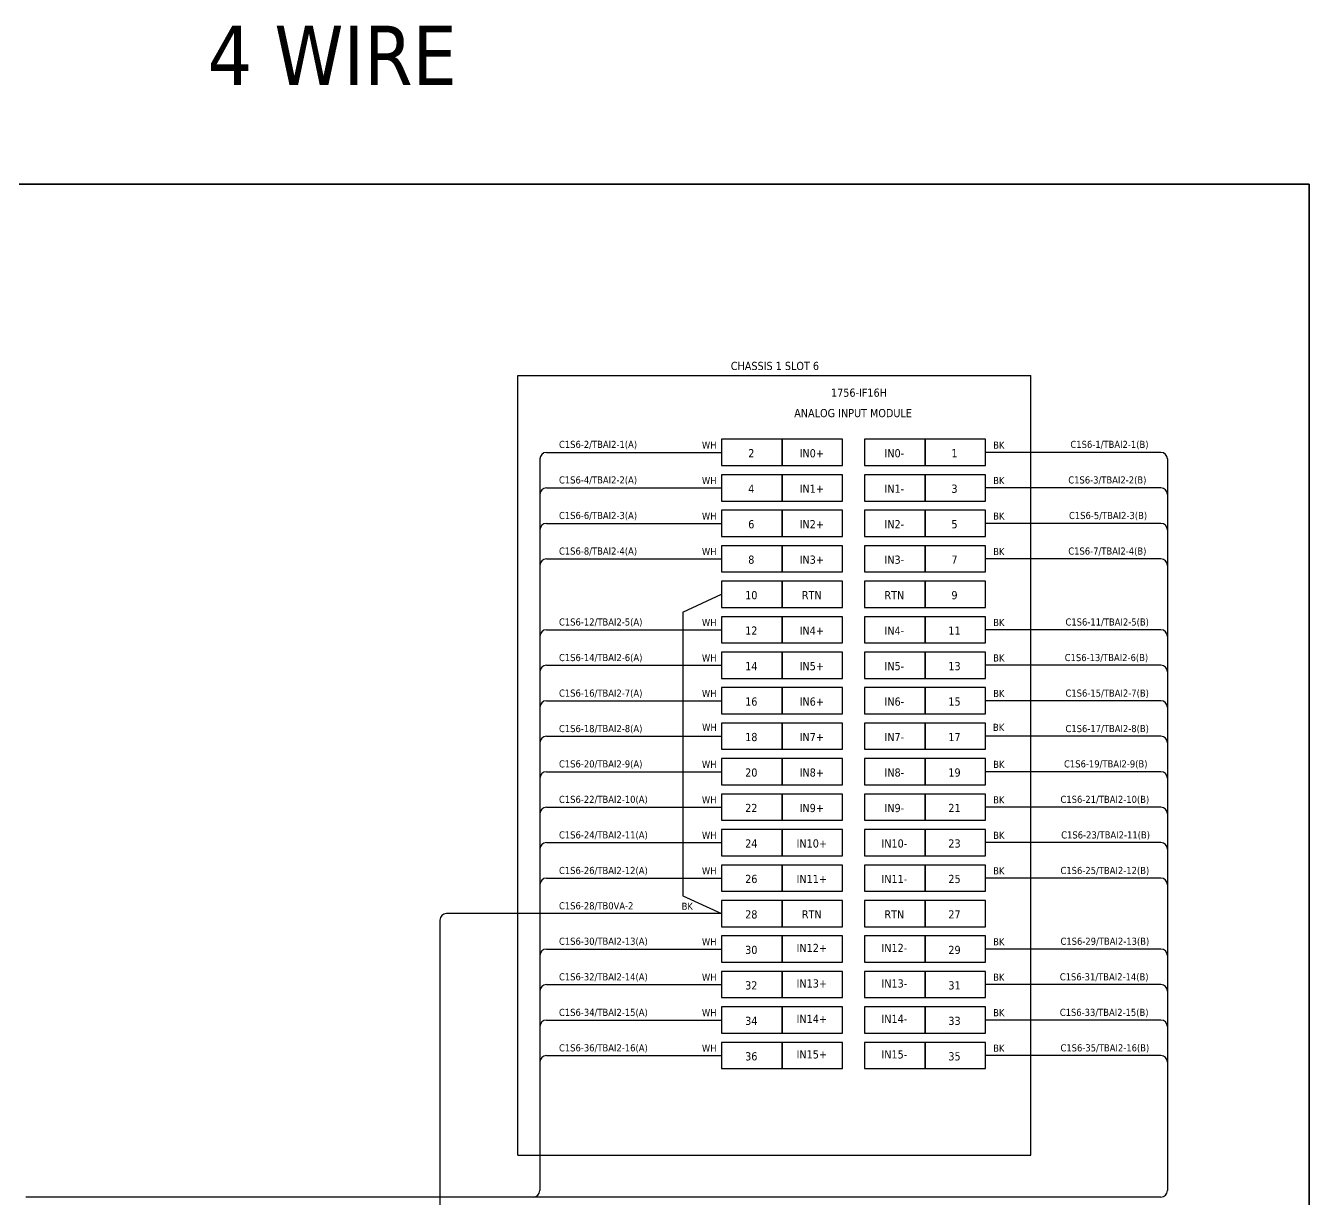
# Model space of a CAD drawing. Header units: millimetres. Extents: x 0 to 1792788, y -13 to 262234.
# Drawn here: x 611369 to 666411, y 209724 to 259989 of the extents above; entities that cross this region are included whole.
import ezdxf
from ezdxf.enums import TextEntityAlignment as Align

# ---------------------------------------------------------------- set-up
doc = ezdxf.new("R2010")
doc.units = ezdxf.units.MM
for name, color, linetype, lineweight in [('ASHADE', 7, 'Continuous', 25), ('HELPPOINT', 7, 'Continuous', 25), ('IE-EQUIP', 253, 'Continuous', 25), ('IE-WIRE', 7, 'Continuous', 25)]:
    doc.layers.add(name, color=color, linetype=linetype, lineweight=lineweight)
doc.styles.add('Tahoma', font='')
doc.styles.get('Tahoma').set_extended_font_data('Tahoma')

# ---------------------------------------------------------------- blocks, each defined once
blk = doc.blocks.new('TPA')
at = {"layer": 'HELPPOINT', "color": 4, "lineweight": 35, "ltscale": 25.4}
for p, q in [((14292753, 12827491), (14405128, 12827491)), ((14292753, 12827491), (14405128, 12827491)), ((14405128, 12827491), (14405128, 12749437)), ((14405128, 12827491), (14405128, 12749437))]:
    blk.add_line(p, q, dxfattribs=at)

msp = doc.modelspace()

# ---------------------------------------------------------------- linework, layer by layer
at = {"color": 4, "ltscale": 25.4}
for p, q in [((633696, 241697), (641211, 241697)), ((633415, 241416), (633415, 210061)), ((633696, 240176), (641211, 240176)), ((633696, 238655), (641211, 238655)), ((633696, 237135), (641211, 237135)), ((633696, 234094), (641211, 234094)), ((633696, 232573), (641211, 232573)), ((633696, 231052), (641211, 231052)), ((633696, 229532), (641211, 229532)), ((633696, 228011), (641211, 228011)), ((633696, 226491), (641211, 226491)), ((633696, 224970), (641211, 224970)), ((633696, 223449), (641211, 223449)), ((633696, 220408), (641211, 220408)), ((633696, 218887), (641211, 218887)), ((633696, 217367), (641211, 217367)), ((633696, 215846), (641211, 215846)), ((660044, 209780), (611369, 209780))]:
    msp.add_line(p, q, dxfattribs=at)
at = {"color": 7, "ltscale": 25.4}
for p, q in [((660044, 241697), (652529, 241697)), ((660325, 241416), (660325, 210061)), ((660044, 240176), (652529, 240176)), ((660044, 238655), (652529, 238655)), ((660044, 237135), (652529, 237135)), ((660044, 234094), (652529, 234094)), ((660044, 232573), (652529, 232573)), ((660044, 231052), (652529, 231052)), ((660044, 229532), (652529, 229532)), ((660044, 228011), (652529, 228011)), ((660044, 226491), (652529, 226491)), ((660044, 224970), (652529, 224970)), ((660044, 223449), (652529, 223449)), ((660044, 220408), (652529, 220408)), ((660044, 218887), (652529, 218887)), ((660044, 217367), (652529, 217367)), ((660044, 215846), (652529, 215846))]:
    msp.add_line(p, q, dxfattribs=at)
at = {"ltscale": 25.4}
for p, q in [((639544, 234844), (641211, 235614)), ((639544, 234844), (639544, 222697)), ((639544, 222697), (641211, 221929))]:
    msp.add_line(p, q, dxfattribs=at)
at = {"color": 4, "ltscale": 25.4}
for centre, start, end in [((633696, 241416), 90, 180), ((633696, 239895), 90, 180), ((633696, 238374), 90, 180), ((633696, 236854), 90, 180), ((633696, 233813), 90, 180), ((633696, 232292), 90, 180), ((633696, 230771), 90, 180), ((633696, 229251), 90, 180), ((633696, 227730), 90, 180), ((633696, 226209), 90, 180), ((633696, 224689), 90, 180), ((633696, 223168), 90, 180), ((633696, 220127), 90, 180), ((633696, 218606), 90, 180), ((633696, 217086), 90, 180), ((633696, 215565), 90, 180), ((633134, 210061), 270, 0)]:
    msp.add_arc(centre, 281, start, end, dxfattribs=at)
at = {"color": 7, "ltscale": 25.4}
for centre, start, end in [((660044, 241416), 0, 90), ((660044, 239895), 0, 90), ((660044, 238374), 0, 90), ((660044, 236854), 0, 90), ((660044, 233813), 0, 90), ((660044, 232292), 0, 90), ((660044, 230771), 0, 90), ((660044, 229251), 0, 90), ((660044, 227730), 0, 90), ((660044, 226209), 0, 90), ((660044, 224689), 0, 90), ((660044, 223168), 0, 90), ((660044, 220127), 0, 90), ((660044, 218606), 0, 90), ((660044, 217086), 0, 90), ((660044, 215565), 0, 90), ((660044, 210061), 270, 0)]:
    msp.add_arc(centre, 281, start, end, dxfattribs=at)
at = {"layer": 'ASHADE', "color": 7, "linetype": 'Continuous', "ltscale": 4762.5}
for p, q in [((632475, 211568), (632475, 244997)), ((632475, 244997), (654466, 244997)), ((654466, 211568), (654466, 244997)), ((632475, 211568), (654466, 211568))]:
    msp.add_line(p, q, dxfattribs=at)
at = {"layer": 'IE-EQUIP', "linetype": 'Continuous', "ltscale": 25.4}
for points in [[(641211, 241134), (643804, 241134), (643804, 242259), (641211, 242259)], [(643804, 241134), (646397, 241134), (646397, 242259), (643804, 242259)], [(647343, 241134), (649936, 241134), (649936, 242259), (647343, 242259)], [(649936, 241134), (652529, 241134), (652529, 242259), (649936, 242259)], [(641211, 239614), (643804, 239614), (643804, 240738), (641211, 240738)], [(643804, 239614), (646397, 239614), (646397, 240738), (643804, 240738)], [(647343, 239614), (649936, 239614), (649936, 240738), (647343, 240738)], [(649936, 239614), (652529, 239614), (652529, 240738), (649936, 240738)], [(641211, 238093), (643804, 238093), (643804, 239218), (641211, 239218)], [(643804, 238093), (646397, 238093), (646397, 239218), (643804, 239218)], [(647343, 238093), (649936, 238093), (649936, 239218), (647343, 239218)], [(649936, 238093), (652529, 238093), (652529, 239218), (649936, 239218)], [(641211, 236573), (643804, 236573), (643804, 237697), (641211, 237697)], [(643804, 236573), (646397, 236573), (646397, 237697), (643804, 237697)], [(647343, 236573), (649936, 236573), (649936, 237697), (647343, 237697)], [(649936, 236573), (652529, 236573), (652529, 237697), (649936, 237697)], [(641211, 235052), (643804, 235052), (643804, 236176), (641211, 236176)], [(643804, 235052), (646397, 235052), (646397, 236176), (643804, 236176)], [(647343, 235052), (649936, 235052), (649936, 236176), (647343, 236176)], [(649936, 235052), (652529, 235052), (652529, 236176), (649936, 236176)], [(641211, 233531), (643804, 233531), (643804, 234656), (641211, 234656)], [(643804, 233531), (646397, 233531), (646397, 234656), (643804, 234656)], [(647343, 233531), (649936, 233531), (649936, 234656), (647343, 234656)], [(649936, 233531), (652529, 233531), (652529, 234656), (649936, 234656)], [(641211, 232011), (643804, 232011), (643804, 233135), (641211, 233135)], [(643804, 232011), (646397, 232011), (646397, 233135), (643804, 233135)], [(647343, 232011), (649936, 232011), (649936, 233135), (647343, 233135)], [(649936, 232011), (652529, 232011), (652529, 233135), (649936, 233135)], [(641211, 230490), (643804, 230490), (643804, 231615), (641211, 231615)], [(643804, 230490), (646397, 230490), (646397, 231615), (643804, 231615)], [(647343, 230490), (649936, 230490), (649936, 231615), (647343, 231615)], [(649936, 230490), (652529, 230490), (652529, 231615), (649936, 231615)], [(641211, 228970), (643804, 228970), (643804, 230094), (641211, 230094)], [(643804, 228970), (646397, 228970), (646397, 230094), (643804, 230094)], [(647343, 228970), (649936, 228970), (649936, 230094), (647343, 230094)], [(649936, 228970), (652529, 228970), (652529, 230094), (649936, 230094)], [(641211, 227449), (643804, 227449), (643804, 228573), (641211, 228573)], [(643804, 227449), (646397, 227449), (646397, 228573), (643804, 228573)], [(647343, 227449), (649936, 227449), (649936, 228573), (647343, 228573)], [(649936, 227449), (652529, 227449), (652529, 228573), (649936, 228573)], [(641211, 225928), (643804, 225928), (643804, 227053), (641211, 227053)], [(643804, 225928), (646397, 225928), (646397, 227053), (643804, 227053)], [(647343, 225928), (649936, 225928), (649936, 227053), (647343, 227053)], [(649936, 225928), (652529, 225928), (652529, 227053), (649936, 227053)], [(641211, 224408), (643804, 224408), (643804, 225532), (641211, 225532)], [(643804, 224408), (646397, 224408), (646397, 225532), (643804, 225532)], [(647343, 224408), (649936, 224408), (649936, 225532), (647343, 225532)], [(649936, 224408), (652529, 224408), (652529, 225532), (649936, 225532)], [(641211, 222887), (643804, 222887), (643804, 224011), (641211, 224011)], [(643804, 222887), (646397, 222887), (646397, 224011), (643804, 224011)], [(647343, 222887), (649936, 222887), (649936, 224011), (647343, 224011)], [(649936, 222887), (652529, 222887), (652529, 224011), (649936, 224011)], [(641211, 221367), (643804, 221367), (643804, 222491), (641211, 222491)], [(643804, 221367), (646397, 221367), (646397, 222491), (643804, 222491)], [(647343, 221367), (649936, 221367), (649936, 222491), (647343, 222491)], [(649936, 221367), (652529, 221367), (652529, 222491), (649936, 222491)], [(641211, 219846), (643804, 219846), (643804, 220970), (641211, 220970)], [(643804, 219846), (646397, 219846), (646397, 220970), (643804, 220970)], [(647343, 219846), (649936, 219846), (649936, 220970), (647343, 220970)], [(649936, 219846), (652529, 219846), (652529, 220970), (649936, 220970)], [(641211, 218325), (643804, 218325), (643804, 219450), (641211, 219450)], [(643804, 218325), (646397, 218325), (646397, 219450), (643804, 219450)], [(647343, 218325), (649936, 218325), (649936, 219450), (647343, 219450)], [(649936, 218325), (652529, 218325), (652529, 219450), (649936, 219450)], [(641211, 216805), (643804, 216805), (643804, 217929), (641211, 217929)], [(643804, 216805), (646397, 216805), (646397, 217929), (643804, 217929)], [(647343, 216805), (649936, 216805), (649936, 217929), (647343, 217929)], [(649936, 216805), (652529, 216805), (652529, 217929), (649936, 217929)], [(641211, 215284), (643804, 215284), (643804, 216408), (641211, 216408)], [(643804, 215284), (646397, 215284), (646397, 216408), (643804, 216408)], [(647343, 215284), (649936, 215284), (649936, 216408), (647343, 216408)], [(649936, 215284), (652529, 215284), (652529, 216408), (649936, 216408)]]:
    msp.add_lwpolyline(points, close=True, dxfattribs=at)
at = {"layer": 'IE-WIRE', "color": 7, "ltscale": 25.4}
for p, q in [((641211, 221929), (629411, 221929)), ((629130, 221648), (629130, 203860))]:
    msp.add_line(p, q, dxfattribs=at)
msp.add_arc((629411, 221648), 281, 90, 180, dxfattribs=at)

# ---------------------------------------------------------------- block references
at = {"xscale": 0.8800000000046566, "yscale": 0.8800000000046566, "zscale": 0.8800000000046566}
msp.add_blockref('TPA', (-12010102, -11034999), dxfattribs=at)

# ---------------------------------------------------------------- texts
at = {"color": 7, "style": 'Tahoma'}
for s, height, p in [('4 WIRE', 2540, (619174, 257449)), ('C1S6-1/TBAI2-1(B)', 304.8, (656167, 241889)), ('BK', 304.8, (652856, 241858)), ('BK', 304.8, (652856, 240337)), ('C1S6-3/TBAI2-2(B)', 304.8, (656075, 240365)), ('BK', 304.8, (652856, 238816)), ('C1S6-5/TBAI2-3(B)', 304.8, (656106, 238841)), ('BK', 304.8, (652856, 237296)), ('C1S6-7/TBAI2-4(B)', 304.8, (656075, 237317)), ('BK', 304.8, (652856, 234255)), ('C1S6-11/TBAI2-5(B)', 304.8, (655954, 234276)), ('BK', 304.8, (652856, 232734)), ('C1S6-13/TBAI2-6(B)', 304.8, (655923, 232752)), ('BK', 304.8, (652856, 231213)), ('C1S6-15/TBAI2-7(B)', 304.8, (655954, 231228)), ('BK', 304.8, (652847, 229758)), ('C1S6-17/TBAI2-8(B)', 304.8, (655954, 229707)), ('BK', 304.8, (652856, 228172)), ('C1S6-19/TBAI2-9(B)', 304.8, (655893, 228194)), ('BK', 304.8, (652856, 226651)), ('C1S6-21/TBAI2-10(B)', 304.8, (655740, 226673)), ('BK', 304.8, (652856, 225131)), ('C1S6-23/TBAI2-11(B)', 304.8, (655771, 225149)), ('BK', 304.8, (652856, 223610)), ('C1S6-25/TBAI2-12(B)', 304.8, (655740, 223625)), ('C1S6-28/TB0VA-2', 304.8, (634237, 222111)), ('BK', 304.8, (639497, 222090)), ('BK', 304.8, (652856, 220569)), ('C1S6-29/TBAI2-13(B)', 304.8, (655740, 220591)), ('BK', 304.8, (652856, 219048)), ('C1S6-31/TBAI2-14(B)', 304.8, (655710, 219067)), ('BK', 304.8, (652856, 217528)), ('C1S6-33/TBAI2-15(B)', 304.8, (655710, 217543)), ('C1S6-35/TBAI2-16(B)', 304.8, (655740, 216022)), ('BK', 304.8, (652856, 216007))]:
    msp.add_text(s, height=height, dxfattribs=at).set_placement(p)
at = {"color": 2, "style": 'Tahoma'}
for s, height, p in [('CHASSIS 1 SLOT 6', 350.52, (643496, 245405)), ('1756-IF16H', 350.5, (647099, 244258)), ('ANALOG INPUT MODULE', 350.52, (646846, 243383)), ('2', 351, (642483, 241662)), ('IN0+', 350.5, (645076, 241662)), ('IN0-', 350.5, (648615, 241662)), ('1', 351, (651196, 241662)), ('4', 351, (642483, 240141)), ('IN1+', 350.5, (645076, 240141)), ('IN1-', 350.5, (648615, 240141)), ('3', 351, (651196, 240141)), ('6', 351, (642483, 238620)), ('IN2+', 350.5, (645076, 238620)), ('IN2-', 350.5, (648615, 238620)), ('5', 351, (651196, 238620)), ('8', 351, (642483, 237100)), ('IN3+', 350.5, (645076, 237100)), ('IN3-', 350.5, (648615, 237100)), ('7', 351, (651196, 237100)), ('10', 350.5, (642483, 235579)), ('RTN', 350.5, (645076, 235579)), ('RTN', 350.5, (648615, 235579)), ('9', 351, (651196, 235579)), ('12', 350.5, (642483, 234059)), ('IN4+', 350.5, (645076, 234059)), ('IN4-', 350.5, (648615, 234059)), ('11', 350.5, (651196, 234059)), ('14', 350.5, (642483, 232538)), ('IN5+', 350.5, (645076, 232538)), ('IN5-', 350.5, (648615, 232538)), ('13', 350.5, (651196, 232538)), ('16', 350.5, (642483, 231017)), ('IN6+', 350.5, (645076, 231017)), ('IN6-', 350.5, (648615, 231017)), ('15', 350.5, (651196, 231017)), ('18', 350.5, (642483, 229497)), ('IN7+', 350.5, (645076, 229497)), ('IN7-', 350.5, (648615, 229497)), ('17', 350.5, (651196, 229497)), ('20', 350.5, (642483, 227976)), ('IN8+', 350.5, (645076, 227976)), ('IN8-', 350.5, (648615, 227976)), ('19', 350.5, (651196, 227976)), ('22', 350.5, (642483, 226455)), ('IN9+', 350.5, (645076, 226455)), ('IN9-', 350.5, (648615, 226455)), ('21', 350.5, (651196, 226455)), ('24', 350.5, (642483, 224935)), ('IN10+', 350.5, (645076, 224935)), ('IN10-', 350.5, (648615, 224935)), ('23', 350.5, (651196, 224935)), ('26', 350.5, (642483, 223414)), ('IN11+', 350.5, (645076, 223414)), ('IN11-', 350.5, (648615, 223414)), ('25', 350.5, (651196, 223414)), ('28', 350.5, (642483, 221894)), ('RTN', 350.5, (645076, 221894)), ('RTN', 350.5, (648615, 221894)), ('27', 350.5, (651196, 221894)), ('30', 350.5, (642483, 220373)), ('IN12+', 350.5, (645076, 220456)), ('IN12-', 350.5, (648615, 220456)), ('29', 350.5, (651196, 220373)), ('IN13+', 350.5, (645076, 218935)), ('IN13-', 350.5, (648615, 218935)), ('32', 350.5, (642483, 218852)), ('31', 350.5, (651196, 218852)), ('34', 350.5, (642483, 217332)), ('IN14+', 350.5, (645076, 217415)), ('IN14-', 350.5, (648615, 217415)), ('33', 350.5, (651196, 217332)), ('36', 350.5, (642483, 215811)), ('IN15+', 350.5, (645076, 215894)), ('IN15-', 350.5, (648615, 215894)), ('35', 350.5, (651196, 215811))]:
    msp.add_text(s, height=height, dxfattribs=at).set_placement(p, align=Align.MIDDLE_CENTER)
at = {"color": 4, "style": 'Tahoma'}
for s, p in [('C1S6-2/TBAI2-1(A)', (634237, 241889)), ('WH', (640366, 241858)), ('C1S6-4/TBAI2-2(A)', (634237, 240365)), ('WH', (640366, 240337)), ('C1S6-6/TBAI2-3(A)', (634237, 238841)), ('WH', (640366, 238816)), ('C1S6-8/TBAI2-4(A)', (634237, 237317)), ('WH', (640366, 237296)), ('C1S6-12/TBAI2-5(A)', (634237, 234276)), ('WH', (640366, 234255)), ('C1S6-14/TBAI2-6(A)', (634237, 232752)), ('WH', (640366, 232734)), ('C1S6-16/TBAI2-7(A)', (634237, 231228)), ('WH', (640366, 231213)), ('C1S6-18/TBAI2-8(A)', (634237, 229707)), ('WH', (640375, 229758)), ('C1S6-20/TBAI2-9(A)', (634237, 228194)), ('WH', (640366, 228172)), ('C1S6-22/TBAI2-10(A)', (634237, 226673)), ('WH', (640366, 226651)), ('C1S6-24/TBAI2-11(A)', (634237, 225149)), ('WH', (640366, 225131)), ('C1S6-26/TBAI2-12(A)', (634237, 223625)), ('WH', (640366, 223610)), ('C1S6-30/TBAI2-13(A)', (634237, 220591)), ('WH', (640366, 220569)), ('C1S6-32/TBAI2-14(A)', (634237, 219067)), ('WH', (640366, 219048)), ('C1S6-34/TBAI2-15(A)', (634237, 217543)), ('WH', (640366, 217528)), ('C1S6-36/TBAI2-16(A)', (634237, 216022)), ('WH', (640366, 216007))]:
    msp.add_text(s, height=304.8, dxfattribs=at).set_placement(p)

doc.saveas('drawing.dxf')
